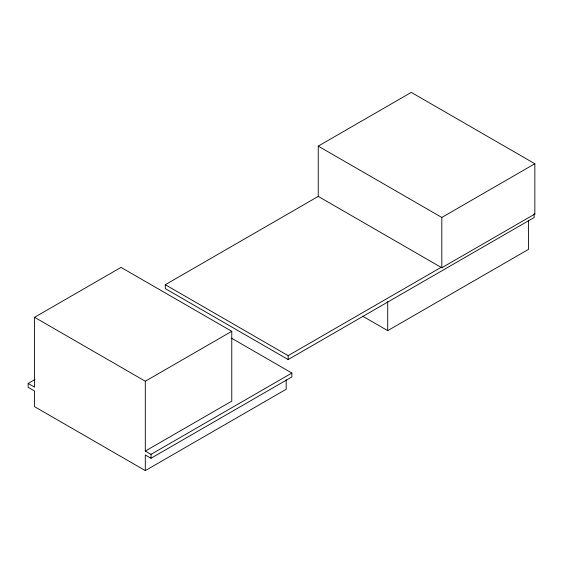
<?xml version="1.0" encoding="UTF-8"?>
<svg xmlns="http://www.w3.org/2000/svg" width="563" height="563" viewBox="0 0 563 563"><rect width="100%" height="100%" fill="white"/><g stroke="black" fill="none" stroke-linecap="round" stroke-linejoin="round"><path stroke-width="0.84" d="M318.243 196.41L318.243 146.113L411.286 92.395L534.85 163.734L534.85 214.039L441.814 267.749L318.243 196.41L165.297 284.716L165.297 288.622L288.157 359.553L534.139 217.536L534.139 213.63L534.85 214.039M34.561 317.3L121.017 267.383L231.766 331.318L231.766 401.152L145.303 451.069L145.303 381.235L34.561 317.3L34.561 387.133L28.15 383.431L28.15 387.337L34.561 391.039L34.561 406.662L145.303 470.605L286.173 389.272L286.173 379.722M28.15 383.431L35.005 379.476M145.303 381.235L231.766 331.318M318.243 146.113L441.814 217.452L534.85 163.734M165.297 284.716L288.157 355.647L441.103 267.341M145.303 451.069L151.011 454.362L291.873 373.03L291.873 376.943L151.011 458.268L145.303 454.974L145.303 470.605M362.678 316.202L387.71 330.65L528.439 249.402L528.439 220.393M231.555 338.208L291.873 373.03M441.814 217.452L441.814 267.749M387.71 301.648L387.71 330.65M288.157 355.647L288.157 359.553M151.011 454.362L151.011 458.268"/></g></svg>
